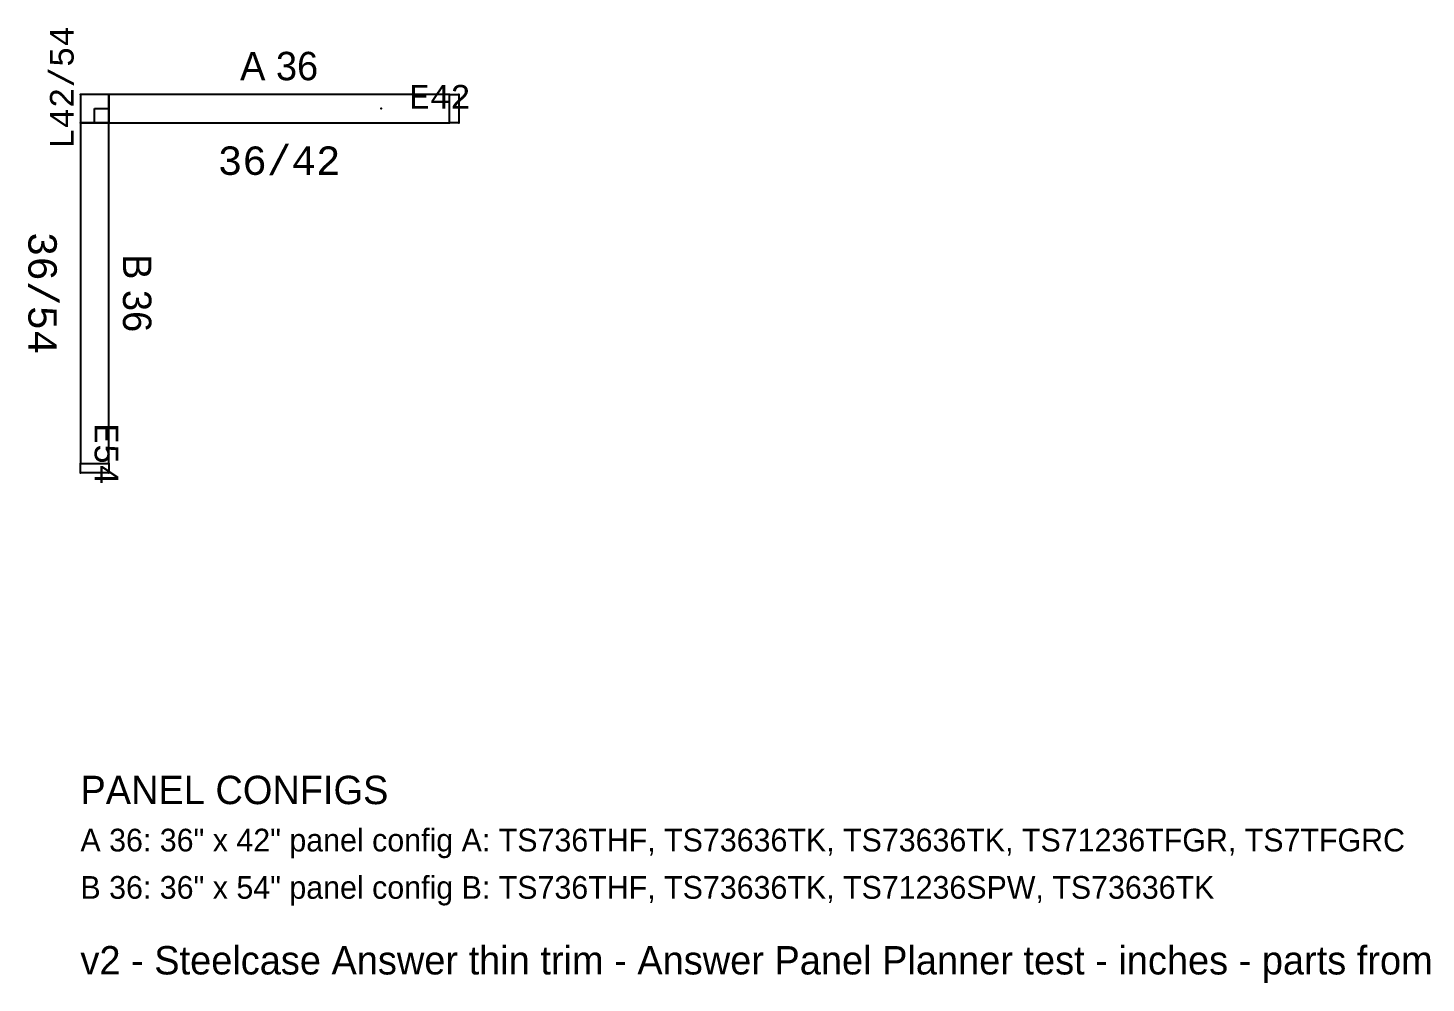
# Model space of a CAD drawing. Header units: inches. Extents: x -7 to 228, y -92 to 9.
# Drawn here: x -7 to 140.7, y -92.4 to 8.5 of the extents above; entities that cross this region are included whole.
import ezdxf
from ezdxf.enums import TextEntityAlignment as Align

# ---------------------------------------------------------------- set-up
doc = ezdxf.new("R2010")
doc.units = ezdxf.units.IN
doc.header["$MEASUREMENT"] = 0
for name, color, linetype in [('A-FURN', 7, 'Continuous'), ('A-FURN-P-PNLS-42', 3, 'Continuous'), ('A-FURN-P-PNLS-42-T', 3, 'Continuous'), ('A-FURN-P-PNLS-54', 3, 'Continuous'), ('A-FURN-P-PNLS-54-T', 3, 'Continuous'), ('A-FURN-P-PNLS-JNCT', 3, 'Continuous'), ('A-FURN-P-PNLS-JNCT-T', 3, 'Continuous'), ('A-FURN-PNLS-BUILDUP-T', 7, 'Continuous'), ('A-FURN-POINT-PART', 7, 'Continuous'), ('A-FURN-POINT-PART-T', 7, 'Continuous'), ('CAPTAG', 7, 'Continuous')]:
    doc.layers.add(name, color=color, linetype=linetype)
doc.styles.add('MONOTXT', font='MONOTXT.SHX')

# ---------------------------------------------------------------- blocks, each defined once
blk = doc.blocks.new('P_TS736THF')
at = {"layer": 'A-FURN-P-PNLS-42'}
blk.add_lwpolyline([(0, 0), (36, 0), (36, 3), (0, 3)], close=True, dxfattribs=at)
for p in [(0, 3), (36, 3), (0, 0), (36, 0)]:
    blk.add_point(p, dxfattribs=at)
at = {"layer": 'A-FURN-P-PNLS-42-T', "flags": 1}
for tag in ['CAPPN', 'CAPPD', 'CAPMG', 'CAPMC', 'CAPGC', 'CAPALIAS1', 'CAPALIAS2', 'CAPALIAS3', 'CAPBLDG', 'CAPFLOOR', 'CAPDEPT', 'CAPPERSON', 'CAPPL', 'CAPQT', 'CAPDH']:
    blk.add_attdef(tag, (0, 0), '', height=0.001, dxfattribs=at)
at = {"layer": 'A-FURN-P-PNLS-42-T', "style": 'MONOTXT'}
blk.add_attdef('CAPTG', text='', height=3, dxfattribs=at).set_placement((18, -5.5), align=Align.CENTER)
blk = doc.blocks.new('P_TS73636TK')
at = {"layer": 'A-FURN-POINT-PART'}
blk.add_point((0, 0), dxfattribs=at)
at = {"layer": 'A-FURN-POINT-PART-T', "flags": 1}
for tag in ['CAPPN', 'CAPPD', 'CAPMG', 'CAPMC', 'CAPGC', 'CAPALIAS1', 'CAPALIAS2', 'CAPALIAS3', 'CAPBLDG', 'CAPFLOOR', 'CAPDEPT', 'CAPPERSON', 'CAPPL', 'CAPTG', 'CAPQT', 'CAPDH']:
    blk.add_attdef(tag, (0, 0), '', height=0.001, dxfattribs=at)
blk = doc.blocks.new('P_TS71236TFGR')
at = {"layer": 'A-FURN-POINT-PART'}
blk.add_point((0, 0), dxfattribs=at)
at = {"layer": 'A-FURN-POINT-PART-T', "flags": 1}
for tag in ['CAPPN', 'CAPPD', 'CAPMG', 'CAPMC', 'CAPGC', 'CAPALIAS1', 'CAPALIAS2', 'CAPALIAS3', 'CAPBLDG', 'CAPFLOOR', 'CAPDEPT', 'CAPPERSON', 'CAPPL', 'CAPTG', 'CAPQT', 'CAPDH']:
    blk.add_attdef(tag, (0, 0), '', height=0.001, dxfattribs=at)
blk = doc.blocks.new('P_TS7TFGRC')
at = {"layer": 'A-FURN-POINT-PART'}
blk.add_point((0, 0), dxfattribs=at)
at = {"layer": 'A-FURN-POINT-PART-T', "flags": 1}
for tag in ['CAPPN', 'CAPPD', 'CAPMG', 'CAPMC', 'CAPGC', 'CAPALIAS1', 'CAPALIAS2', 'CAPALIAS3', 'CAPBLDG', 'CAPFLOOR', 'CAPDEPT', 'CAPPERSON', 'CAPPL', 'CAPTG', 'CAPQT', 'CAPDH']:
    blk.add_attdef(tag, (0, 0), '', height=0.001, dxfattribs=at)
blk = doc.blocks.new('P_A36.000000')
at = {"layer": 'A-FURN'}
blk.add_blockref('P_TS736THF', (0, 0), dxfattribs=at).add_auto_attribs({'CAPTG': '36/42'})
for name, p in [('P_TS73636TK', (0, 3)), ('P_TS7TFGRC', (28.8, 1.5)), ('P_TS71236TFGR', (0, 0))]:
    blk.add_blockref(name, p, dxfattribs=at)
at = {"layer": 'A-FURN', "rotation": 180}
blk.add_blockref('P_TS73636TK', (36, 0), dxfattribs=at)
at = {"layer": 'A-FURN-PNLS-BUILDUP-T'}
blk.add_attdef('CAPSTD', text='', height=3, dxfattribs=at).set_placement((18, 4.5), align=Align.CENTER)
at = {"layer": 'A-FURN-PNLS-BUILDUP-T', "flags": 1}
for tag in ['CAPSTDTITLE', 'CAPPANELCAT', 'CAPPANELNAME', 'CAPPANELCONFIG', 'CAPPANELWIDTH', 'CAPPANELHEIGHT', 'CAPALIAS1', 'CAPALIAS2', 'CAPALIAS3']:
    blk.add_attdef(tag, (0, 0), '', height=0.001, dxfattribs=at)
blk = doc.blocks.new('P_TS736THF_2')
at = {"layer": 'A-FURN-P-PNLS-54'}
blk.add_lwpolyline([(0, 0), (36, 0), (36, 3), (0, 3)], close=True, dxfattribs=at)
for p in [(0, 3), (36, 3), (0, 0), (36, 0)]:
    blk.add_point(p, dxfattribs=at)
at = {"layer": 'A-FURN-P-PNLS-54-T', "flags": 1}
for tag in ['CAPPN', 'CAPPD', 'CAPMG', 'CAPMC', 'CAPGC', 'CAPALIAS1', 'CAPALIAS2', 'CAPALIAS3', 'CAPBLDG', 'CAPFLOOR', 'CAPDEPT', 'CAPPERSON', 'CAPPL', 'CAPQT', 'CAPDH']:
    blk.add_attdef(tag, (0, 0), '', height=0.001, dxfattribs=at)
at = {"layer": 'A-FURN-P-PNLS-54-T', "style": 'MONOTXT'}
blk.add_attdef('CAPTG', text='', height=3, dxfattribs=at).set_placement((18, -5.5), align=Align.CENTER)
blk = doc.blocks.new('P_TS73636TK_2')
at = {"layer": 'A-FURN-POINT-PART'}
blk.add_point((0, 0), dxfattribs=at)
at = {"layer": 'A-FURN-POINT-PART-T', "flags": 1}
for tag in ['CAPPN', 'CAPPD', 'CAPMG', 'CAPMC', 'CAPGC', 'CAPALIAS1', 'CAPALIAS2', 'CAPALIAS3', 'CAPBLDG', 'CAPFLOOR', 'CAPDEPT', 'CAPPERSON', 'CAPPL', 'CAPTG', 'CAPQT', 'CAPDH']:
    blk.add_attdef(tag, (0, 0), '', height=0.001, dxfattribs=at)
blk = doc.blocks.new('P_TS71236SPW')
at = {"layer": 'A-FURN-POINT-PART'}
blk.add_point((0, 0), dxfattribs=at)
at = {"layer": 'A-FURN-POINT-PART-T', "flags": 1}
for tag in ['CAPPN', 'CAPPD', 'CAPMG', 'CAPMC', 'CAPGC', 'CAPALIAS1', 'CAPALIAS2', 'CAPALIAS3', 'CAPBLDG', 'CAPFLOOR', 'CAPDEPT', 'CAPPERSON', 'CAPPL', 'CAPTG', 'CAPQT', 'CAPDH']:
    blk.add_attdef(tag, (0, 0), '', height=0.001, dxfattribs=at)
blk = doc.blocks.new('P_B36.000000')
at = {"layer": 'A-FURN'}
blk.add_blockref('P_TS736THF_2', (0, 0), dxfattribs=at).add_auto_attribs({'CAPTG': '36/54'})
for name, p in [('P_TS73636TK_2', (0, 3)), ('P_TS71236SPW', (0, 0))]:
    blk.add_blockref(name, p, dxfattribs=at)
at = {"layer": 'A-FURN', "rotation": 180}
blk.add_blockref('P_TS73636TK_2', (36, 0), dxfattribs=at)
at = {"layer": 'A-FURN-PNLS-BUILDUP-T'}
blk.add_attdef('CAPSTD', text='', height=3, dxfattribs=at).set_placement((18, 4.5), align=Align.CENTER)
at = {"layer": 'A-FURN-PNLS-BUILDUP-T', "flags": 1}
for tag in ['CAPSTDTITLE', 'CAPPANELCAT', 'CAPPANELNAME', 'CAPPANELCONFIG', 'CAPPANELWIDTH', 'CAPPANELHEIGHT', 'CAPALIAS1', 'CAPALIAS2', 'CAPALIAS3']:
    blk.add_attdef(tag, (0, 0), '', height=0.001, dxfattribs=at)
blk = doc.blocks.new('P_TS745TCLJ')
at = {"layer": 'A-FURN-P-PNLS-JNCT'}
for p, q in [((3, 3), (0, 3)), ((0, 3), (0, 0)), ((3, 0), (3, 3)), ((0, 1.5), (1.5, 1.5)), ((1.5, 1.5), (1.5, 0)), ((0, 0), (3, 0))]:
    blk.add_line(p, q, dxfattribs=at)
for p in [(0, 3), (3, 3), (0, 0), (3, 0)]:
    blk.add_point(p, dxfattribs=at)
at = {"layer": 'A-FURN-P-PNLS-JNCT-T', "style": 'MONOTXT'}
blk.add_attdef('CAPTG', text='', height=2.5, dxfattribs=at).set_placement((3.716, 3.716), align=Align.CENTER)
at = {"layer": 'A-FURN-P-PNLS-JNCT-T', "flags": 1}
for tag in ['CAPPN', 'CAPPD', 'CAPMG', 'CAPMC', 'CAPGC', 'CAPALIAS1', 'CAPALIAS2', 'CAPALIAS3', 'CAPBLDG', 'CAPFLOOR', 'CAPDEPT', 'CAPPERSON', 'CAPPL', 'CAPQT', 'CAPDH']:
    blk.add_attdef(tag, (0, 0), '', height=0.001, dxfattribs=at)
blk = doc.blocks.new('P_TS742TEPJ')
at = {"layer": 'A-FURN-P-PNLS-JNCT'}
for p, q in [((0, 3), (1, 3)), ((1, 3), (1, 0)), ((1, 0), (0, 0))]:
    blk.add_line(p, q, dxfattribs=at)
for p in [(0, 3), (1, 3), (0, 0), (1, 0)]:
    blk.add_point(p, dxfattribs=at)
at = {"layer": 'A-FURN-P-PNLS-JNCT-T', "style": 'MONOTXT'}
blk.add_attdef('CAPTG', text='', height=2.5, dxfattribs=at).set_placement((-1, 1.5), align=Align.CENTER)
at = {"layer": 'A-FURN-P-PNLS-JNCT-T', "flags": 1}
for tag in ['CAPPN', 'CAPPD', 'CAPMG', 'CAPMC', 'CAPGC', 'CAPALIAS1', 'CAPALIAS2', 'CAPALIAS3', 'CAPBLDG', 'CAPFLOOR', 'CAPDEPT', 'CAPPERSON', 'CAPPL', 'CAPQT', 'CAPDH']:
    blk.add_attdef(tag, (0, 0), '', height=0.001, dxfattribs=at)
blk = doc.blocks.new('P_TS754TEPJ')
at = {"layer": 'A-FURN-P-PNLS-JNCT'}
for p, q in [((0, 3), (1, 3)), ((1, 3), (1, 0)), ((1, 0), (0, 0))]:
    blk.add_line(p, q, dxfattribs=at)
for p in [(0, 3), (1, 3), (0, 0), (1, 0)]:
    blk.add_point(p, dxfattribs=at)
at = {"layer": 'A-FURN-P-PNLS-JNCT-T', "style": 'MONOTXT'}
blk.add_attdef('CAPTG', text='', height=2.5, dxfattribs=at).set_placement((-1, 1.5), align=Align.CENTER)
at = {"layer": 'A-FURN-P-PNLS-JNCT-T', "flags": 1}
for tag in ['CAPPN', 'CAPPD', 'CAPMG', 'CAPMC', 'CAPGC', 'CAPALIAS1', 'CAPALIAS2', 'CAPALIAS3', 'CAPBLDG', 'CAPFLOOR', 'CAPDEPT', 'CAPPERSON', 'CAPPL', 'CAPQT', 'CAPDH']:
    blk.add_attdef(tag, (0, 0), '', height=0.001, dxfattribs=at)

msp = doc.modelspace()

# ---------------------------------------------------------------- block references
at = {"layer": 'A-FURN'}
for name, p, rotation, values in [('P_TS745TCLJ', (1.5, -1.5), 90, {'CAPTG': 'L42/54'}), ('P_B36.000000', (-1.5, -1.5), 270, {'CAPSTD': 'B 36'}), ('P_TS754TEPJ', (-1.5, -37.5), 270, {'CAPTG': 'E54'})]:
    msp.add_blockref(name, p, dxfattribs=dict(at, rotation=rotation)).add_auto_attribs(values)
for name, p, values in [('P_A36.000000', (1.5, -1.5), {'CAPSTD': 'A 36'}), ('P_TS742TEPJ', (37.5, -1.5), {'CAPTG': 'E42'})]:
    msp.add_blockref(name, p, dxfattribs=at).add_auto_attribs(values)

# ---------------------------------------------------------------- texts
at = {"layer": 'CAPTAG'}
for s, height, p in [('PANEL CONFIGS', 3, (-1.5, -73.5)), ('A 36: 36" x 42" panel config A: TS736THF, TS73636TK, TS73636TK, TS71236TFGR, TS7TFGRC', 2.4, (-1.5, -78.5)), ('B 36: 36" x 54" panel config B: TS736THF, TS73636TK, TS71236SPW, TS73636TK', 2.4, (-1.5, -83.5)), ('v2 - Steelcase Answer thin trim - Answer Panel Planner test - inches - parts from the specification (CAPPN = style number)', 3, (-1.5, -91.5))]:
    msp.add_text(s, height=height, dxfattribs=at).set_placement(p)

doc.saveas('drawing.dxf')
